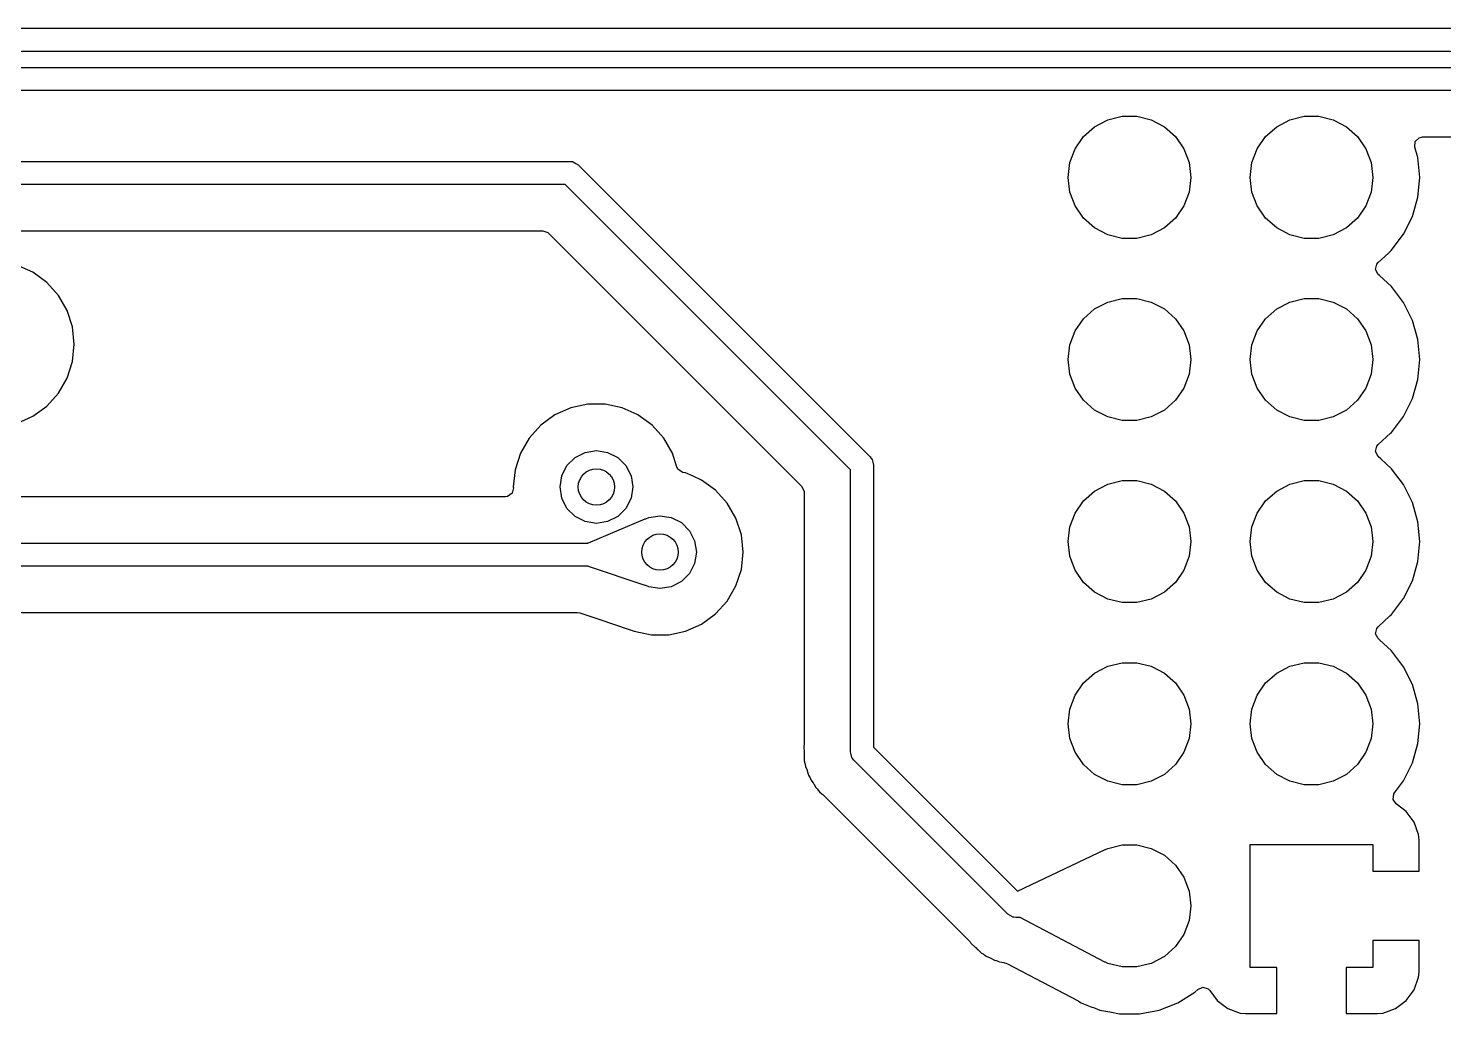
# Model space of a CAD drawing. Extents: x 106.8 to 191.4, y -142.2 to -57.6.
# Drawn here: x 146.58 to 162.13, y -89.09 to -78.27 of the extents above; entities that cross this region are included whole.
import ezdxf

# ---------------------------------------------------------------- set-up
doc = ezdxf.new("R2010")
doc.units = 0
doc.layers.add('BLACK', color=7, linetype='CONTINUOUS')

msp = doc.modelspace()

# ---------------------------------------------------------------- linework, layer by layer
at = {"layer": 'BLACK', "linetype": 'CONTINUOUS'}
for p, q in [((137.331, -78.27), (162.845, -78.27)), ((162.915, -78.524), (137.384, -78.524)), ((137.593, -78.6994), (164.499, -78.6994)), ((164.495, -78.9534), (137.646, -78.9534)), ((158.296, -79.3509), (158.44, -79.2753)), ((158.44, -79.2753), (158.598, -79.2363)), ((158.598, -79.2363), (158.76, -79.2363)), ((158.76, -79.2363), (158.918, -79.2753)), ((158.918, -79.2753), (159.063, -79.3509)), ((160.296, -79.3509), (160.44, -79.2753)), ((160.44, -79.2753), (160.598, -79.2363)), ((160.598, -79.2363), (160.76, -79.2363)), ((160.76, -79.2363), (160.918, -79.2753)), ((160.918, -79.2753), (161.063, -79.3509)), ((158.081, -79.5927), (158.174, -79.4588)), ((158.174, -79.4588), (158.296, -79.3509)), ((159.063, -79.3509), (159.184, -79.4588)), ((159.184, -79.4588), (159.277, -79.5927)), ((160.081, -79.5927), (160.174, -79.4588)), ((160.174, -79.4588), (160.296, -79.3509)), ((161.063, -79.3509), (161.184, -79.4588)), ((161.184, -79.4588), (161.277, -79.5927)), ((161.861, -79.4707), (161.899, -79.4619)), ((161.899, -79.4619), (164.313, -79.4619)), ((158.024, -79.7449), (158.081, -79.5927)), ((159.277, -79.5927), (159.334, -79.7449)), ((160.024, -79.7449), (160.081, -79.5927)), ((161.277, -79.5927), (161.334, -79.7449)), ((161.815, -79.5739), (161.819, -79.5139)), ((161.847, -79.688), (161.815, -79.5739)), ((161.819, -79.5139), (161.861, -79.4707)), ((139.263, -79.7306), (152.531, -79.7306)), ((152.531, -79.7306), (152.554, -79.7338)), ((152.554, -79.7338), (152.558, -79.7335)), ((152.558, -79.7335), (152.561, -79.7348)), ((152.561, -79.7348), (152.567, -79.7357)), ((152.567, -79.7357), (152.594, -79.7527)), ((152.594, -79.7527), (152.621, -79.7678)), ((152.621, -79.7678), (155.829, -82.9754)), ((158.004, -79.9064), (158.024, -79.7449)), ((159.334, -79.7449), (159.354, -79.9064)), ((160.004, -79.9064), (160.024, -79.7449)), ((161.334, -79.7449), (161.354, -79.9064)), ((161.868, -79.9064), (161.847, -79.688)), ((158.024, -80.0679), (158.004, -79.9064)), ((159.354, -79.9064), (159.334, -80.0679)), ((160.024, -80.0679), (160.004, -79.9064)), ((161.354, -79.9064), (161.334, -80.0679)), ((161.847, -80.1248), (161.868, -79.9064)), ((152.479, -79.9846), (139.264, -79.9846)), ((155.612, -83.1178), (152.479, -79.9846)), ((158.081, -80.2201), (158.024, -80.0679)), ((159.334, -80.0679), (159.277, -80.2201)), ((160.081, -80.2201), (160.024, -80.0679)), ((161.334, -80.0679), (161.277, -80.2201)), ((158.174, -80.354), (158.081, -80.2201)), ((159.277, -80.2201), (159.184, -80.354)), ((160.174, -80.354), (160.081, -80.2201)), ((161.277, -80.2201), (161.184, -80.354)), ((161.787, -80.3358), (161.847, -80.1248)), ((158.296, -80.4619), (158.174, -80.354)), ((159.184, -80.354), (159.063, -80.4619)), ((160.296, -80.4619), (160.174, -80.354)), ((161.184, -80.354), (161.063, -80.4619)), ((161.69, -80.5321), (161.787, -80.3358)), ((140.175, -80.4931), (152.232, -80.4931)), ((152.232, -80.4931), (152.288, -80.5137)), ((152.288, -80.5137), (152.294, -80.5188)), ((152.294, -80.5188), (155.078, -83.3027)), ((158.44, -80.5375), (158.296, -80.4619)), ((158.598, -80.5765), (158.44, -80.5375)), ((158.918, -80.5375), (158.76, -80.5765)), ((159.063, -80.4619), (158.918, -80.5375)), ((160.44, -80.5375), (160.296, -80.4619)), ((160.598, -80.5765), (160.44, -80.5375)), ((160.918, -80.5375), (160.76, -80.5765)), ((161.063, -80.4619), (160.918, -80.5375)), ((161.566, -80.6958), (161.69, -80.5321)), ((158.76, -80.5765), (158.598, -80.5765)), ((160.76, -80.5765), (160.598, -80.5765)), ((161.523, -80.7385), (161.557, -80.7071)), ((161.557, -80.7071), (161.566, -80.6958)), ((161.557, -80.7071), (161.557, -80.7071)), ((161.557, -80.7071), (161.557, -80.7071)), ((161.382, -80.9181), (161.395, -80.8594)), ((161.395, -80.8594), (161.41, -80.8414)), ((161.41, -80.8414), (161.523, -80.7385)), ((146.628, -80.948), (146.453, -80.8704)), ((146.782, -81.0603), (146.628, -80.948)), ((161.41, -80.9714), (161.382, -80.9181)), ((161.424, -80.9844), (161.41, -80.9714)), ((161.557, -81.1057), (161.424, -80.9844)), ((146.91, -81.2022), (146.782, -81.0603)), ((161.69, -81.2807), (161.557, -81.1057)), ((161.557, -81.1057), (161.557, -81.1057)), ((161.557, -81.1057), (161.557, -81.1057)), ((147.005, -81.3676), (146.91, -81.2022)), ((158.296, -81.3509), (158.44, -81.2753)), ((158.44, -81.2753), (158.598, -81.2363)), ((158.598, -81.2363), (158.76, -81.2363)), ((158.76, -81.2363), (158.918, -81.2753)), ((158.918, -81.2753), (159.063, -81.3509)), ((160.296, -81.3509), (160.44, -81.2753)), ((160.44, -81.2753), (160.598, -81.2363)), ((160.598, -81.2363), (160.76, -81.2363)), ((160.76, -81.2363), (160.918, -81.2753)), ((160.918, -81.2753), (161.063, -81.3509)), ((161.787, -81.477), (161.69, -81.2807)), ((147.064, -81.5492), (147.005, -81.3676)), ((158.081, -81.5927), (158.174, -81.4588)), ((158.174, -81.4588), (158.296, -81.3509)), ((159.063, -81.3509), (159.184, -81.4588)), ((159.184, -81.4588), (159.277, -81.5927)), ((160.081, -81.5927), (160.174, -81.4588)), ((160.174, -81.4588), (160.296, -81.3509)), ((161.063, -81.3509), (161.184, -81.4588)), ((161.184, -81.4588), (161.277, -81.5927)), ((161.847, -81.688), (161.787, -81.477)), ((147.084, -81.7392), (147.064, -81.5492)), ((158.024, -81.7449), (158.081, -81.5927)), ((159.277, -81.5927), (159.334, -81.7449)), ((160.024, -81.7449), (160.081, -81.5927)), ((161.277, -81.5927), (161.334, -81.7449)), ((147.064, -81.9291), (147.084, -81.7392)), ((158.004, -81.9064), (158.024, -81.7449)), ((159.334, -81.7449), (159.354, -81.9064)), ((160.004, -81.9064), (160.024, -81.7449)), ((161.334, -81.7449), (161.354, -81.9064)), ((161.868, -81.9064), (161.847, -81.688)), ((147.005, -82.1107), (147.064, -81.9291)), ((158.024, -82.0679), (158.004, -81.9064)), ((159.354, -81.9064), (159.334, -82.0679)), ((160.024, -82.0679), (160.004, -81.9064)), ((161.354, -81.9064), (161.334, -82.0679)), ((161.847, -82.1248), (161.868, -81.9064)), ((146.91, -82.2761), (147.005, -82.1107)), ((158.081, -82.2201), (158.024, -82.0679)), ((159.334, -82.0679), (159.277, -82.2201)), ((160.081, -82.2201), (160.024, -82.0679)), ((161.334, -82.0679), (161.277, -82.2201)), ((158.174, -82.354), (158.081, -82.2201)), ((159.277, -82.2201), (159.184, -82.354)), ((160.174, -82.354), (160.081, -82.2201)), ((161.277, -82.2201), (161.184, -82.354)), ((161.787, -82.3358), (161.847, -82.1248)), ((146.628, -82.5303), (146.782, -82.418)), ((146.782, -82.418), (146.91, -82.2761)), ((152.726, -82.3981), (152.539, -82.4378)), ((152.917, -82.3981), (152.726, -82.3981)), ((153.104, -82.4378), (152.917, -82.3981)), ((158.296, -82.4619), (158.174, -82.354)), ((159.184, -82.354), (159.063, -82.4619)), ((160.296, -82.4619), (160.174, -82.354)), ((161.184, -82.354), (161.063, -82.4619)), ((161.69, -82.5321), (161.787, -82.3358)), ((146.453, -82.608), (146.628, -82.5303)), ((152.365, -82.5155), (152.21, -82.6277)), ((152.539, -82.4378), (152.365, -82.5155)), ((153.271, -82.5121), (153.104, -82.4378)), ((153.278, -82.5155), (153.271, -82.5121)), ((153.433, -82.6277), (153.278, -82.5155)), ((158.44, -82.5375), (158.296, -82.4619)), ((158.598, -82.5765), (158.44, -82.5375)), ((158.76, -82.5765), (158.598, -82.5765)), ((158.918, -82.5375), (158.76, -82.5765)), ((159.063, -82.4619), (158.918, -82.5375)), ((160.44, -82.5375), (160.296, -82.4619)), ((160.598, -82.5765), (160.44, -82.5375)), ((160.76, -82.5765), (160.598, -82.5765)), ((160.918, -82.5375), (160.76, -82.5765)), ((161.063, -82.4619), (160.918, -82.5375)), ((161.557, -82.7071), (161.69, -82.5321)), ((152.21, -82.6277), (152.083, -82.7697)), ((153.561, -82.7697), (153.433, -82.6277)), ((161.41, -82.8414), (161.548, -82.7159)), ((161.548, -82.7159), (161.557, -82.7071)), ((161.557, -82.7071), (161.557, -82.7071)), ((161.557, -82.7071), (161.557, -82.7071)), ((152.083, -82.7697), (151.987, -82.9351)), ((153.656, -82.9351), (153.561, -82.7697)), ((161.382, -82.9181), (161.395, -82.8594)), ((161.395, -82.8594), (161.41, -82.8414)), ((151.987, -82.9351), (151.928, -83.1167)), ((152.498, -83.0715), (152.587, -82.983)), ((152.587, -82.983), (152.698, -82.9262)), ((152.698, -82.9262), (152.822, -82.9066)), ((152.822, -82.9066), (152.945, -82.9262)), ((152.945, -82.9262), (153.057, -82.983)), ((153.057, -82.983), (153.145, -83.0715)), ((153.706, -83.0873), (153.656, -82.9351)), ((155.829, -82.9754), (155.842, -82.9936)), ((155.842, -82.9936), (155.846, -82.9965)), ((155.846, -82.9965), (155.847, -82.9992)), ((155.847, -82.9992), (155.851, -83.0043)), ((155.851, -83.0043), (155.857, -83.035)), ((155.857, -83.035), (155.866, -83.0652)), ((161.41, -82.9714), (161.382, -82.9181)), ((161.439, -82.9973), (161.41, -82.9714)), ((161.557, -83.1057), (161.439, -82.9973)), ((151.928, -83.1167), (151.908, -83.3066)), ((152.422, -83.3066), (152.441, -83.183)), ((152.441, -83.183), (152.498, -83.0715)), ((153.145, -83.0715), (153.202, -83.183)), ((153.202, -83.183), (153.222, -83.3066)), ((153.72, -83.1143), (153.706, -83.0873)), ((153.771, -83.1461), (153.72, -83.1143)), ((153.802, -83.1528), (153.771, -83.1461)), ((153.883, -83.1885), (153.802, -83.1528)), ((153.977, -83.2305), (153.883, -83.1885)), ((155.612, -86.2148), (155.612, -83.1178)), ((155.866, -83.0652), (155.866, -86.1622)), ((161.69, -83.2807), (161.557, -83.1057)), ((161.557, -83.1057), (161.557, -83.1057)), ((161.557, -83.1057), (161.557, -83.1057)), ((151.909, -83.316), (151.895, -83.3744)), ((151.908, -83.3066), (151.909, -83.316)), ((152.441, -83.4302), (152.422, -83.3066)), ((153.222, -83.3066), (153.202, -83.4302)), ((154.131, -83.3427), (153.977, -83.2305)), ((154.259, -83.4847), (154.131, -83.3427)), ((155.078, -83.3027), (155.103, -83.3572)), ((158.174, -83.4588), (158.296, -83.3509)), ((158.296, -83.3509), (158.44, -83.2753)), ((158.44, -83.2753), (158.598, -83.2363)), ((158.598, -83.2363), (158.76, -83.2363)), ((158.76, -83.2363), (158.918, -83.2753)), ((158.918, -83.2753), (159.063, -83.3509)), ((159.063, -83.3509), (159.184, -83.4588)), ((160.174, -83.4588), (160.296, -83.3509)), ((160.296, -83.3509), (160.44, -83.2753)), ((160.44, -83.2753), (160.598, -83.2363)), ((160.598, -83.2363), (160.76, -83.2363)), ((160.76, -83.2363), (160.918, -83.2753)), ((160.918, -83.2753), (161.063, -83.3509)), ((161.063, -83.3509), (161.184, -83.4588)), ((161.787, -83.477), (161.69, -83.2807)), ((151.822, -83.4131), (145.78, -83.4131)), ((151.846, -83.4097), (151.822, -83.4131)), ((151.895, -83.3744), (151.846, -83.4097)), ((152.498, -83.5417), (152.441, -83.4302)), ((153.202, -83.4302), (153.145, -83.5417)), ((154.355, -83.65), (154.259, -83.4847)), ((155.103, -83.3572), (155.104, -83.3648)), ((155.104, -83.3648), (155.104, -86.1349)), ((158.081, -83.5927), (158.174, -83.4588)), ((159.184, -83.4588), (159.277, -83.5927)), ((160.081, -83.5927), (160.174, -83.4588)), ((161.184, -83.4588), (161.277, -83.5927)), ((161.847, -83.688), (161.787, -83.477)), ((152.587, -83.6302), (152.498, -83.5417)), ((152.698, -83.687), (152.587, -83.6302)), ((152.733, -83.9186), (153.356, -83.6566)), ((153.057, -83.6302), (152.945, -83.687)), ((153.145, -83.5417), (153.057, -83.6302)), ((153.356, -83.6566), (153.365, -83.6565)), ((153.365, -83.6565), (153.366, -83.6569)), ((153.366, -83.6569), (153.396, -83.6412)), ((153.396, -83.6412), (153.52, -83.6216)), ((153.52, -83.6216), (153.644, -83.6412)), ((153.644, -83.6412), (153.755, -83.698)), ((154.414, -83.8317), (154.355, -83.65)), ((158.024, -83.7449), (158.081, -83.5927)), ((159.277, -83.5927), (159.334, -83.7449)), ((160.024, -83.7449), (160.081, -83.5927)), ((161.277, -83.5927), (161.334, -83.7449)), ((152.822, -83.7066), (152.698, -83.687)), ((152.945, -83.687), (152.822, -83.7066)), ((153.755, -83.698), (153.844, -83.7865)), ((153.844, -83.7865), (153.901, -83.898)), ((158.004, -83.9064), (158.024, -83.7449)), ((159.334, -83.7449), (159.354, -83.9064)), ((160.004, -83.9064), (160.024, -83.7449)), ((161.334, -83.7449), (161.354, -83.9064)), ((161.868, -83.9064), (161.847, -83.688)), ((137.485, -83.9216), (152.729, -83.9216)), ((152.729, -83.9211), (152.733, -83.9186)), ((152.729, -83.9216), (152.729, -83.9211)), ((153.901, -83.898), (153.92, -84.0216)), ((154.434, -84.0216), (154.414, -83.8317)), ((158.024, -84.0679), (158.004, -83.9064)), ((159.354, -83.9064), (159.334, -84.0679)), ((160.024, -84.0679), (160.004, -83.9064)), ((161.354, -83.9064), (161.334, -84.0679)), ((161.847, -84.1248), (161.868, -83.9064)), ((153.92, -84.0216), (153.901, -84.1452)), ((154.414, -84.2115), (154.434, -84.0216)), ((158.081, -84.2201), (158.024, -84.0679)), ((159.334, -84.0679), (159.277, -84.2201)), ((160.081, -84.2201), (160.024, -84.0679)), ((161.334, -84.0679), (161.277, -84.2201)), ((161.787, -84.3358), (161.847, -84.1248)), ((152.73, -84.1756), (137.486, -84.1756)), ((152.733, -84.1783), (152.73, -84.1756)), ((153.356, -84.3874), (152.733, -84.1783)), ((153.844, -84.2567), (153.755, -84.3452)), ((153.901, -84.1452), (153.844, -84.2567)), ((154.355, -84.3932), (154.414, -84.2115)), ((158.174, -84.354), (158.081, -84.2201)), ((159.277, -84.2201), (159.184, -84.354)), ((160.174, -84.354), (160.081, -84.2201)), ((161.277, -84.2201), (161.184, -84.354)), ((153.357, -84.3877), (153.356, -84.3874)), ((153.365, -84.3874), (153.357, -84.3877)), ((153.366, -84.3864), (153.365, -84.3874)), ((153.396, -84.402), (153.366, -84.3864)), ((153.52, -84.4216), (153.396, -84.402)), ((153.644, -84.402), (153.52, -84.4216)), ((153.755, -84.3452), (153.644, -84.402)), ((154.259, -84.5585), (154.355, -84.3932)), ((158.296, -84.4619), (158.174, -84.354)), ((159.184, -84.354), (159.063, -84.4619)), ((160.296, -84.4619), (160.174, -84.354)), ((161.184, -84.354), (161.063, -84.4619)), ((161.69, -84.5321), (161.787, -84.3358)), ((154.131, -84.7005), (154.259, -84.5585)), ((158.44, -84.5375), (158.296, -84.4619)), ((158.598, -84.5765), (158.44, -84.5375)), ((158.76, -84.5765), (158.598, -84.5765)), ((158.918, -84.5375), (158.76, -84.5765)), ((159.063, -84.4619), (158.918, -84.5375)), ((160.44, -84.5375), (160.296, -84.4619)), ((160.598, -84.5765), (160.44, -84.5375)), ((160.76, -84.5765), (160.598, -84.5765)), ((160.918, -84.5375), (160.76, -84.5765)), ((161.063, -84.4619), (160.918, -84.5375)), ((161.557, -84.7071), (161.69, -84.5321)), ((138.397, -84.6841), (152.612, -84.6841)), ((152.612, -84.6841), (152.64, -84.6887)), ((152.64, -84.6887), (152.837, -84.7549)), ((152.837, -84.7549), (153.193, -84.8744)), ((153.977, -84.8127), (154.131, -84.7005)), ((161.41, -84.8414), (161.54, -84.7229)), ((161.54, -84.7229), (161.557, -84.7071)), ((161.557, -84.7071), (161.557, -84.7071)), ((161.557, -84.7071), (161.557, -84.7071)), ((153.193, -84.8744), (153.195, -84.8749)), ((153.195, -84.8749), (153.214, -84.8807)), ((153.214, -84.8807), (153.225, -84.8846)), ((153.225, -84.8846), (153.238, -84.8904)), ((153.238, -84.8904), (153.238, -84.8904)), ((153.238, -84.8904), (153.238, -84.8904)), ((153.238, -84.8904), (153.425, -84.9301)), ((153.616, -84.9301), (153.802, -84.8904)), ((153.802, -84.8904), (153.977, -84.8127)), ((161.382, -84.9181), (161.395, -84.8594)), ((161.395, -84.8594), (161.41, -84.8414)), ((153.425, -84.9301), (153.616, -84.9301)), ((161.41, -84.9714), (161.382, -84.9181)), ((161.424, -84.9839), (161.41, -84.9714)), ((161.557, -85.1057), (161.424, -84.9839)), ((161.69, -85.2807), (161.557, -85.1057)), ((161.557, -85.1057), (161.557, -85.1057)), ((161.557, -85.1057), (161.557, -85.1057)), ((158.174, -85.4588), (158.296, -85.3509)), ((158.296, -85.3509), (158.44, -85.2753)), ((158.44, -85.2753), (158.598, -85.2363)), ((158.598, -85.2363), (158.76, -85.2363)), ((158.76, -85.2363), (158.918, -85.2753)), ((158.918, -85.2753), (159.063, -85.3509)), ((159.063, -85.3509), (159.184, -85.4588)), ((160.174, -85.4588), (160.296, -85.3509)), ((160.296, -85.3509), (160.44, -85.2753)), ((160.44, -85.2753), (160.598, -85.2363)), ((160.598, -85.2363), (160.76, -85.2363)), ((160.76, -85.2363), (160.918, -85.2753)), ((160.918, -85.2753), (161.063, -85.3509)), ((161.063, -85.3509), (161.184, -85.4588)), ((161.787, -85.477), (161.69, -85.2807)), ((158.081, -85.5927), (158.174, -85.4588)), ((159.184, -85.4588), (159.277, -85.5927)), ((160.081, -85.5927), (160.174, -85.4588)), ((161.184, -85.4588), (161.277, -85.5927)), ((161.847, -85.688), (161.787, -85.477)), ((158.024, -85.7449), (158.081, -85.5927)), ((159.277, -85.5927), (159.334, -85.7449)), ((160.024, -85.7449), (160.081, -85.5927)), ((161.277, -85.5927), (161.334, -85.7449)), ((161.868, -85.9064), (161.847, -85.688)), ((158.004, -85.9064), (158.024, -85.7449)), ((159.334, -85.7449), (159.354, -85.9064)), ((160.004, -85.9064), (160.024, -85.7449)), ((161.334, -85.7449), (161.354, -85.9064)), ((158.024, -86.0679), (158.004, -85.9064)), ((159.354, -85.9064), (159.334, -86.0679)), ((160.024, -86.0679), (160.004, -85.9064)), ((161.354, -85.9064), (161.334, -86.0679)), ((161.847, -86.1248), (161.868, -85.9064)), ((155.104, -86.1349), (155.101, -86.1541)), ((155.101, -86.1541), (155.101, -86.1544)), ((155.101, -86.1544), (155.101, -86.1545)), ((155.101, -86.1545), (155.104, -86.2234)), ((158.081, -86.2201), (158.024, -86.0679)), ((159.334, -86.0679), (159.277, -86.2201)), ((160.081, -86.2201), (160.024, -86.0679)), ((161.334, -86.0679), (161.277, -86.2201)), ((161.787, -86.3358), (161.847, -86.1248)), ((155.104, -86.2234), (155.104, -86.2262)), ((155.104, -86.2262), (155.104, -86.2548)), ((155.104, -86.2548), (155.104, -86.2575)), ((155.104, -86.2575), (155.104, -86.2575)), ((155.104, -86.2575), (155.104, -86.2606)), ((155.104, -86.2606), (155.105, -86.2689)), ((155.105, -86.2689), (155.106, -86.315)), ((155.621, -86.245), (155.612, -86.2148)), ((155.628, -86.2757), (155.621, -86.245)), ((155.631, -86.2808), (155.628, -86.2757)), ((155.632, -86.2835), (155.631, -86.2808)), ((155.636, -86.2864), (155.632, -86.2835)), ((155.649, -86.3046), (155.636, -86.2864)), ((157.341, -87.9962), (155.649, -86.3046)), ((155.866, -86.1622), (157.449, -87.745)), ((158.174, -86.354), (158.081, -86.2201)), ((159.277, -86.2201), (159.184, -86.354)), ((160.174, -86.354), (160.081, -86.2201)), ((161.277, -86.2201), (161.184, -86.354)), ((155.106, -86.315), (155.113, -86.3374)), ((155.113, -86.3374), (155.116, -86.3509)), ((155.116, -86.3509), (155.119, -86.3741)), ((155.119, -86.3741), (155.136, -86.417)), ((155.136, -86.417), (155.138, -86.4249)), ((155.138, -86.4249), (155.151, -86.4692)), ((158.296, -86.4619), (158.174, -86.354)), ((158.44, -86.5375), (158.296, -86.4619)), ((159.063, -86.4619), (158.918, -86.5375)), ((159.184, -86.354), (159.063, -86.4619)), ((160.296, -86.4619), (160.174, -86.354)), ((160.44, -86.5375), (160.296, -86.4619)), ((161.063, -86.4619), (160.918, -86.5375)), ((161.184, -86.354), (161.063, -86.4619)), ((161.69, -86.5321), (161.787, -86.3358)), ((155.151, -86.4692), (155.163, -86.4893)), ((155.163, -86.4893), (155.169, -86.5017)), ((155.169, -86.5017), (155.178, -86.5234)), ((155.178, -86.5234), (155.178, -86.5234)), ((155.178, -86.5234), (155.178, -86.5234)), ((155.178, -86.5234), (155.202, -86.5563)), ((155.202, -86.5563), (155.205, -86.5607)), ((155.205, -86.5607), (155.209, -86.5677)), ((155.209, -86.5677), (155.233, -86.6074)), ((155.233, -86.6074), (155.233, -86.6074)), ((155.233, -86.6074), (155.233, -86.6074)), ((155.233, -86.6074), (155.249, -86.6239)), ((158.598, -86.5765), (158.44, -86.5375)), ((158.76, -86.5765), (158.598, -86.5765)), ((158.918, -86.5375), (158.76, -86.5765)), ((160.598, -86.5765), (160.44, -86.5375)), ((160.76, -86.5765), (160.598, -86.5765)), ((160.918, -86.5375), (160.76, -86.5765)), ((161.59, -86.6635), (161.69, -86.5321)), ((155.249, -86.6239), (155.258, -86.6344)), ((155.258, -86.6344), (155.272, -86.6533)), ((155.272, -86.6533), (155.303, -86.6787)), ((155.303, -86.6787), (155.308, -86.6827)), ((155.308, -86.6827), (155.314, -86.6883)), ((155.314, -86.6883), (156.921, -88.295)), ((161.575, -86.7365), (161.582, -86.6768)), ((161.608, -86.7868), (161.575, -86.7365)), ((161.582, -86.6768), (161.59, -86.6635)), ((161.717, -86.8685), (161.608, -86.7868)), ((161.805, -86.9854), (161.717, -86.8685)), ((161.856, -87.1223), (161.805, -86.9854)), ((158.44, -87.2753), (158.598, -87.2363)), ((158.598, -87.2363), (158.76, -87.2363)), ((158.76, -87.2363), (158.918, -87.2753)), ((160.004, -88.5814), (160.004, -87.2314)), ((160.004, -87.2314), (161.354, -87.2314)), ((161.354, -87.2314), (161.354, -87.5254)), ((161.862, -87.1805), (161.856, -87.1223)), ((161.862, -87.1852), (161.862, -87.1805)), ((161.862, -87.5254), (161.862, -87.1852)), ((157.45, -87.7439), (158.41, -87.2881)), ((158.41, -87.2881), (158.416, -87.2877)), ((158.416, -87.2877), (158.44, -87.2753)), ((158.918, -87.2753), (159.063, -87.3509)), ((159.063, -87.3509), (159.184, -87.4588)), ((159.184, -87.4588), (159.277, -87.5927)), ((161.354, -87.5254), (161.862, -87.5254)), ((161.862, -87.5254), (161.862, -87.5254)), ((159.277, -87.5927), (159.334, -87.7449)), ((157.449, -87.745), (157.45, -87.7439)), ((159.334, -87.7449), (159.354, -87.9064)), ((157.368, -88.0113), (157.341, -87.9962)), ((157.395, -88.0283), (157.368, -88.0113)), ((159.354, -87.9064), (159.334, -88.0679)), ((157.401, -88.0292), (157.395, -88.0283)), ((157.404, -88.0305), (157.401, -88.0292)), ((157.408, -88.0302), (157.404, -88.0305)), ((157.431, -88.0334), (157.408, -88.0302)), ((157.476, -88.0334), (157.431, -88.0334)), ((157.811, -88.2092), (157.476, -88.0334)), ((159.334, -88.0679), (159.277, -88.2201)), ((156.921, -88.295), (156.923, -88.2974)), ((156.923, -88.2974), (156.928, -88.3028)), ((156.928, -88.3028), (156.937, -88.3144)), ((156.937, -88.3144), (156.987, -88.3619)), ((158.409, -88.5241), (157.811, -88.2092)), ((159.277, -88.2201), (159.184, -88.354)), ((161.862, -88.2874), (161.354, -88.2874)), ((161.354, -88.2874), (161.354, -88.5814)), ((161.862, -88.6276), (161.862, -88.2874)), ((161.862, -88.2874), (161.862, -88.2874)), ((156.987, -88.3619), (156.989, -88.3638)), ((156.989, -88.3638), (157.01, -88.384)), ((157.01, -88.384), (157.012, -88.3857)), ((157.012, -88.3857), (157.014, -88.3876)), ((157.014, -88.3876), (157.021, -88.393)), ((157.021, -88.393), (157.054, -88.4246)), ((157.054, -88.4246), (157.07, -88.4334)), ((157.07, -88.4334), (157.075, -88.4359)), ((157.075, -88.4359), (157.086, -88.4434)), ((157.086, -88.4434), (157.105, -88.4577)), ((157.105, -88.4577), (157.147, -88.4761)), ((157.147, -88.4761), (157.154, -88.4797)), ((157.154, -88.4797), (157.195, -88.502)), ((159.063, -88.4619), (158.918, -88.5375)), ((159.184, -88.354), (159.063, -88.4619)), ((157.195, -88.502), (157.218, -88.5078)), ((157.218, -88.5078), (157.231, -88.5122)), ((157.231, -88.5122), (157.252, -88.5215)), ((157.252, -88.5215), (157.298, -88.5287)), ((157.298, -88.5287), (157.306, -88.5304)), ((157.306, -88.5304), (157.32, -88.5342)), ((157.32, -88.5342), (157.339, -88.5415)), ((157.339, -88.5415), (158.115, -88.9495)), ((158.41, -88.5245), (158.409, -88.5241)), ((158.415, -88.5245), (158.41, -88.5245)), ((158.44, -88.5375), (158.415, -88.5245)), ((158.598, -88.5765), (158.44, -88.5375)), ((158.76, -88.5765), (158.598, -88.5765)), ((158.918, -88.5375), (158.76, -88.5765)), ((160.298, -88.5814), (160.004, -88.5814)), ((160.298, -89.0894), (160.298, -88.5814)), ((161.354, -88.5814), (161.06, -88.5814)), ((161.06, -88.5814), (161.06, -89.0894)), ((161.856, -88.6905), (161.862, -88.6323)), ((161.862, -88.6323), (161.862, -88.6276)), ((161.805, -88.8274), (161.856, -88.6905)), ((158.115, -88.9495), (158.12, -88.9525)), ((158.12, -88.9525), (158.149, -88.9704)), ((159.209, -88.9704), (159.395, -88.8549)), ((159.395, -88.8549), (159.43, -88.8232)), ((159.43, -88.8232), (159.486, -88.8003)), ((159.486, -88.8003), (159.543, -88.8186)), ((159.543, -88.8186), (159.56, -88.8355)), ((159.56, -88.8355), (159.641, -88.9443)), ((159.641, -88.9443), (159.758, -89.0318)), ((161.6, -89.0318), (161.717, -88.9443)), ((161.717, -88.9443), (161.805, -88.8274)), ((158.149, -88.9704), (158.167, -88.9771)), ((158.167, -88.9771), (158.174, -88.9804)), ((158.174, -88.9804), (158.191, -88.9887)), ((158.191, -88.9887), (158.191, -88.9887)), ((158.191, -88.9887), (158.191, -88.9889)), ((158.191, -88.9889), (158.192, -88.9893)), ((158.192, -88.9893), (158.192, -88.9892)), ((158.192, -88.9892), (158.192, -88.9893)), ((158.192, -88.9893), (158.265, -89.017)), ((158.192, -88.9893), (158.192, -88.9893)), ((158.265, -89.017), (158.265, -89.017)), ((158.265, -89.017), (158.267, -89.0179)), ((158.267, -89.0179), (158.282, -89.0217)), ((158.282, -89.0217), (158.354, -89.0496)), ((158.354, -89.0496), (158.461, -89.0696)), ((158.461, -89.0696), (158.569, -89.0899)), ((158.569, -89.0899), (158.569, -89.0899)), ((158.569, -89.0899), (158.789, -89.0899)), ((158.789, -89.0899), (159.004, -89.0496)), ((159.004, -89.0496), (159.089, -89.017)), ((159.089, -89.017), (159.209, -88.9704)), ((159.758, -89.0318), (159.895, -89.0829)), ((159.895, -89.0829), (159.953, -89.0891)), ((159.953, -89.0891), (159.958, -89.0894)), ((159.958, -89.0894), (160.298, -89.0894)), ((160.298, -89.0894), (160.298, -89.0894)), ((161.06, -89.0894), (161.06, -89.0894)), ((161.06, -89.0894), (161.4, -89.0894)), ((161.4, -89.0894), (161.405, -89.0891)), ((161.405, -89.0891), (161.463, -89.0829)), ((161.463, -89.0829), (161.6, -89.0318))]:
    msp.add_line(p, q, dxfattribs=at)
at = {"layer": 'BLACK'}
for centre in [(152.822, -83.3066), (153.52, -84.0216)]:
    msp.add_circle(centre, 0.2, dxfattribs=at)

doc.saveas('drawing.dxf')
